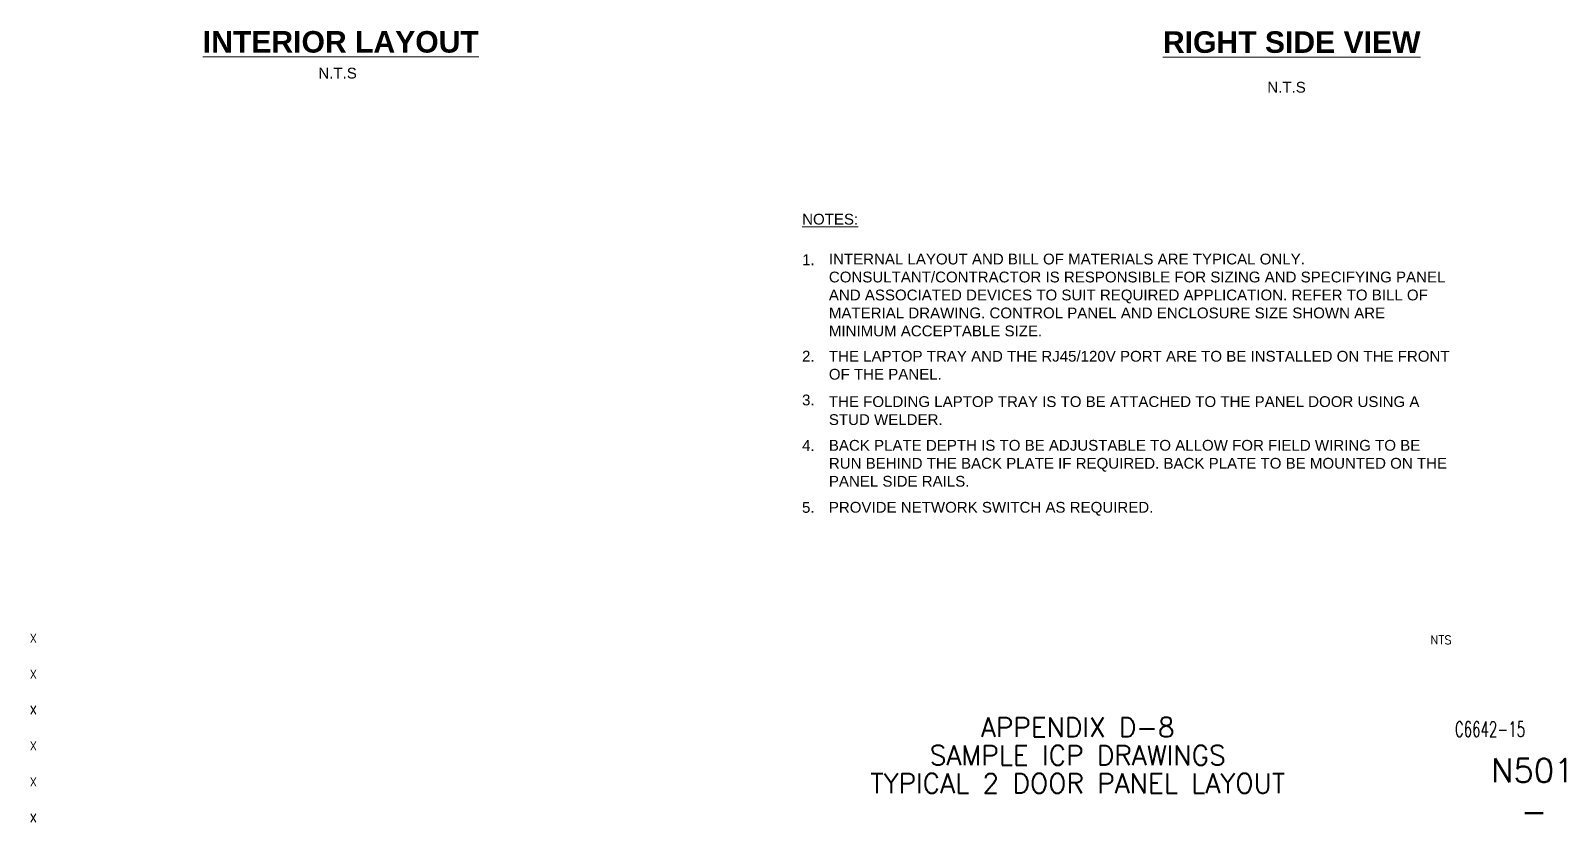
# Paper-space layout '2 DOOR PANEL LAYOUT - A1 Sheet' of a CAD drawing. Extents: x 50 to 825, y 22 to 486.
# Drawn here: x 448.7 to 804.7, y 22.7 to 206.3 of the extents above; entities that cross this region are included whole.
import ezdxf
from ezdxf.enums import TextEntityAlignment as Align

# ---------------------------------------------------------------- set-up
doc = ezdxf.new("R2010")
doc.units = 0
doc.layers.add('BOR-A1', color=7, linetype='Continuous')
doc.layers.add('N-ANNO-TEXT', color=2, linetype='Continuous', lineweight=18)
doc.layers.add('N-ANNO-TEXT-SUBT', color=1, linetype='Continuous', lineweight=13)
doc.styles.add('_CGS_2-5_NOTES', font='arial.ttf', dxfattribs={"height": 2.5})
doc.styles.add('_CGS_5-0_HEADING', font='arialbd.ttf', dxfattribs={"height": 5})
doc.styles.add('STD2-0', font='simplex.shx', dxfattribs={"height": 2})
doc.styles.add('STD3-5', font='simplex.shx', dxfattribs={"height": 3.5})
doc.styles.add('STD4-5', font='simplex.shx', dxfattribs={"height": 4.5})
doc.styles.add('STD5-5', font='SIMPLEX')

# ---------------------------------------------------------------- blocks, each defined once
blk = doc.blocks.new('CGS A1 TITLE ATT')
at = {"layer": 'BOR-A1', "color": 1}
for tag, p, height, style in [('DATE', (448.47, 64.4), 2, 'STD2-0'), ('DRAWN', (448.47, 56.08), 2, 'STD2-0'), ('DESIGNER', (448.47, 47.76), 2, 'STD2-0'), ('FILE', (783.85, 42.55), 3.5, 'STD3-5'), ('CHECKED', (448.47, 39.44), 2, 'STD2-0'), ('AD909', (787.49, 32), 5.5, 'STD5-5'), ('ENGINEER', (448.47, 31.12), 2, 'STD2-0'), ('APPROVED', (448.47, 22.72), 2, 'STD2-0')]:
    blk.add_attdef(tag, p, '', height=height, dxfattribs=dict(at, style=style))
at = {"layer": 'BOR-A1', "color": 1, "style": 'STD2-0', "flags": 4}
blk.add_attdef('SCALE', (773.37, 64), '', height=2, dxfattribs=at)
at = {"layer": 'BOR-A1', "color": 1, "style": 'STD4-5'}
for tag, p in [('TITLE-1', (691.59, 44.75)), ('TITLE-2', (691.59, 38.25)), ('TITLE-3', (691.59, 31.75)), ('TITLE-4', (691.59, 25.25))]:
    blk.add_attdef(tag, text='', height=4.5, dxfattribs=at).set_placement(p, align=Align.MIDDLE_CENTER)
at = {"layer": 'BOR-A1', "color": 1, "style": 'STD5-5'}
blk.add_attdef('999', text='', height=5.5, dxfattribs=at).set_placement((800.49, 22.5), align=Align.RIGHT)

psp = doc.layouts.new('2 DOOR PANEL LAYOUT - A1 Sheet')

# ---------------------------------------------------------------- block references
ref = psp.add_blockref('CGS A1 TITLE ATT', (0, 0))
ref.add_attrib('TITLE-1', 'APPENDIX D-8', dxfattribs={"layer": 'BOR-A1', "color": 1, "height": 4.5, "style": 'STD4-5'}).set_placement((691.59, 44.75), align=Align.MIDDLE_CENTER)
ref.add_attrib('TITLE-2', 'SAMPLE ICP DRAWINGS', dxfattribs={"layer": 'BOR-A1', "color": 1, "height": 4.5, "style": 'STD4-5'}).set_placement((691.59, 38.25), align=Align.MIDDLE_CENTER)
ref.add_attrib('TITLE-3', 'TYPICAL 2 DOOR PANEL LAYOUT', dxfattribs={"layer": 'BOR-A1', "color": 1, "height": 4.5, "style": 'STD4-5'}).set_placement((691.59, 31.75), align=Align.MIDDLE_CENTER)
ref.add_attrib('AD909', 'N501', (787.49, 32), dxfattribs={"layer": 'BOR-A1', "color": 1, "height": 5.5, "style": 'STD5-5'})
ref.add_attrib('FILE', 'C6642-15', (779.08, 42.56), dxfattribs={"layer": 'BOR-A1', "color": 1, "height": 3.5, "style": 'STD3-5', "width": 0.65})
ref.add_attrib('SCALE', 'NTS', (773.37, 64), dxfattribs={"layer": 'BOR-A1', "color": 1, "height": 2, "style": 'STD2-0'})
ref.add_attrib('DATE', 'X', (448.47, 64.4), dxfattribs={"layer": 'BOR-A1', "color": 1, "height": 2, "style": 'STD2-0'})
ref.add_attrib('DRAWN', 'X', (448.47, 56.08), dxfattribs={"layer": 'BOR-A1', "color": 1, "height": 2, "style": 'STD2-0'})
ref.add_attrib('DESIGNER', 'X', (448.47, 47.76), dxfattribs={"layer": 'BOR-A1', "color": 1, "height": 2, "style": 'STD2-0'})
ref.add_attrib('CHECKED', 'X', (448.47, 39.44), dxfattribs={"layer": 'BOR-A1', "color": 1, "height": 2, "style": 'STD2-0'})
ref.add_attrib('ENGINEER', 'X', (448.47, 31.12), dxfattribs={"layer": 'BOR-A1', "color": 1, "height": 2, "style": 'STD2-0'})
ref.add_attrib('APPROVED', 'X', (448.47, 22.72), dxfattribs={"layer": 'BOR-A1', "color": 1, "height": 2, "style": 'STD2-0'})
ref.add_attrib('999', '-', dxfattribs={"layer": 'BOR-A1', "color": 1, "height": 5.5, "style": 'STD5-5'}).set_placement((800.49, 22.5), align=Align.RIGHT)

# ---------------------------------------------------------------- texts
at = {"layer": 'N-ANNO-TEXT', "char_height": 2.5, "attachment_point": 1, "style": '_CGS_2-5_NOTES'}
for s, insert, width in [('\\pi75.39136;N.T.S', (440.06, 197.68), 159.2599), ('\\pi75.39136;N.T.S', (660.18, 194.41), 159.2599), ('1.', (627.65, 154.4), 86.4887), ('\\A1;INTERNAL LAYOUT AND BILL OF MATERIALS ARE TYPICAL ONLY. CONSULTANT/CONTRACTOR IS RESPONSIBLE FOR SIZING AND SPECIFYING PANEL AND ASSOCIATED DEVICES TO SUIT REQUIRED APPLICATION. REFER TO BILL OF MATERIAL DRAWING. CONTROL PANEL AND ENCLOSURE SIZE SHOWN ARE MINIMUM ACCEPTABLE SIZE.', (633.87, 154.57), 144.5742), ('2.', (627.65, 132.05), 86.4887), ('\\A1;THE LAPTOP TRAY AND THE RJ45/120V PORT ARE TO BE INSTALLED ON THE FRONT OF THE PANEL.', (633.87, 132.03), 144.8159), ('3.', (627.65, 121.89), 86.4887), ('\\A1;THE FOLDING LAPTOP TRAY IS TO BE ATTACHED TO THE PANEL DOOR USING A STUD WELDER.', (633.87, 121.51), 144.5424), ('4.', (627.65, 111.34), 86.4887), ('\\A1;BACK PLATE DEPTH IS TO BE ADJUSTABLE TO ALLOW FOR FIELD WIRING TO BE RUN BEHIND THE BACK PLATE IF REQUIRED. BACK PLATE TO BE MOUNTED ON THE PANEL SIDE RAILS.', (633.87, 111.38), 144.9105), ('5.', (627.64, 96.98), 4.2913), ('\\A1;PROVIDE NETWORK SWITCH AS REQUIRED.', (633.86, 97.01), 144.9105)]:
    psp.add_mtext(s, dxfattribs=dict(at, insert=insert, width=width))
at = {"layer": 'N-ANNO-TEXT', "color": 4, "insert": (627.67, 163.81), "char_height": 2.5, "width": 84.9917, "attachment_point": 1, "style": '_CGS_2-5_NOTES'}
psp.add_mtext('{\\LNOTES:\\P\\P }', dxfattribs=at)
at = {"layer": 'N-ANNO-TEXT-SUBT', "char_height": 5, "attachment_point": 5, "style": '_CGS_5-0_HEADING'}
for s, insert, width in [('{\\LINTERIOR LAYOUT}', (520.66, 203.65), 191.8047), ('{\\LRIGHT SIDE VIEW}', (741.23, 203.59), 230.0623)]:
    psp.add_mtext(s, dxfattribs=dict(at, insert=insert, width=width))

doc.saveas('drawing.dxf')
